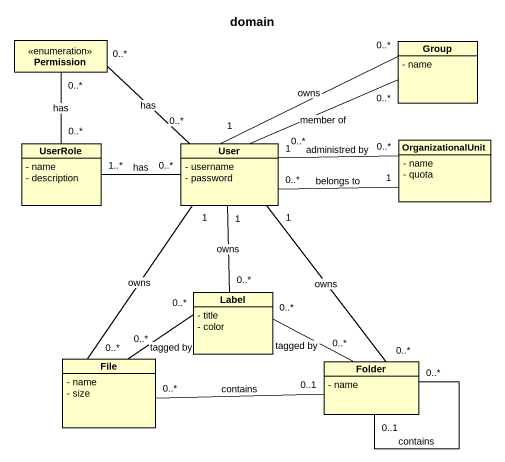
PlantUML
@startuml
title domain
hide circle
hide empty members
skinparam classAttributeIconSize 0
enum Permission
class "Group" as Group_ {
  - name
}
class UserRole {
  - name
  - description
}
class User {
  - username
  - password
}
class OrganizationalUnit {
  - name
  - quota
}
class "Label" as Label_ {
  - title
  - color
}
class "File" as File_ {
  - name
  - size
}
class "Folder" as Folder_ {
  - name
}
Permission "0..*" -- "0..*" UserRole : has
Permission "0..*" -- "0..*" User : has
Group_ "0..*" -left- "0..*" User : member of
User "1" -right- "0..*" Group_ : owns
User "0..*" -left- "1..*" UserRole : has
User "0..*" -right- "1" OrganizationalUnit : belongs to
User "1" -right- "0..*" OrganizationalUnit : administred by
User "1" -- "0..*" Label_ : owns
User "1" -- "0..*" File_ : owns
User "1" -- "0..*" Folder_ : owns
File_ "0..*" -right- "0..*" Label_ : tagged by
File_ "0..*" -right- "0..1" Folder_ : contains
Folder_ "0..*" -left- "0..*" Label_ : tagged by
Folder_ "0..1" -- "0..*" Folder_ : contains
@enduml
